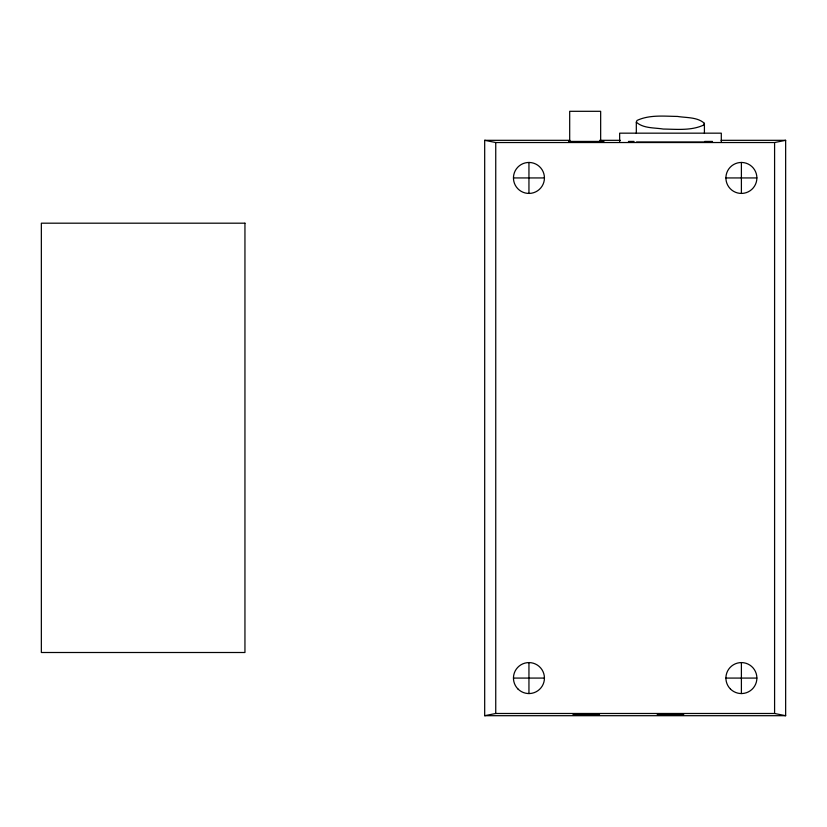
<?xml version="1.0" encoding="UTF-8"?>
<svg xmlns="http://www.w3.org/2000/svg" width="827" height="827" viewBox="0 0 827 827"><rect width="100%" height="100%" fill="white"/><g stroke="black" fill="none" stroke-linecap="round" stroke-linejoin="round"><path stroke-width="1.24" d="M636.325 133.333L636.314 122.158L637.017 120.453C649.484 114.602 664.06 116.256 677.458 116.431C686.348 117.91 697.357 116.917 704.408 123.326L704.418 133.312M704.408 123.326L703.705 125.032C691.238 130.883 676.662 129.219 663.264 129.053C654.374 127.575 643.365 128.567 636.314 122.158M484.684 140.321L495.745 142.533L774.589 142.533L785.65 140.321L785.65 715.696L484.684 715.696L484.684 140.321L569.937 140.321M484.684 715.696L495.745 713.484L774.589 713.484L785.65 715.696M599.647 140.321L620.312 140.321M721.061 140.321L785.65 140.321M568.562 141.427L603.968 141.427M628.427 141.427L634.061 141.427M704.666 141.427L712.523 141.427M636.511 142.017L705.865 142.017M513.453 177.939L544.435 177.939A15.496 15.496 0 0 1 521.196 191.357A15.496 15.496 0 0 1 521.196 164.532A15.496 15.496 0 0 1 544.435 177.939M725.899 177.939L756.881 177.939A15.496 15.496 0 0 1 733.642 191.357A15.496 15.496 0 0 1 733.642 164.532A15.496 15.496 0 0 1 756.881 177.939M513.453 678.078L544.435 678.078M725.899 678.078L756.881 678.078M572.987 714.59L599.544 714.59M657.196 714.59L683.753 714.59M774.589 142.533L774.589 713.484M741.395 162.454L741.395 193.435M741.395 662.582L741.395 693.564M721.299 142.017L721.299 133.168L619.65 133.168L619.65 142.017M600.66 140.993L600.66 111.304L569.689 111.304L569.689 140.993M528.949 162.454L528.949 193.435M528.949 662.582L528.949 693.564M495.745 142.533L495.745 713.484M244.947 223.187L41.35 223.187L41.35 652.503L244.947 652.503L244.947 223.187M517.991 689.025A15.496 15.496 0 0 0 543.908 682.089A15.496 15.496 0 0 0 524.938 663.109A15.496 15.496 0 0 0 517.991 689.025M730.437 689.025A15.496 15.496 0 0 0 756.354 682.089A15.496 15.496 0 0 0 737.384 663.109A15.496 15.496 0 0 0 730.437 689.025"/></g></svg>
